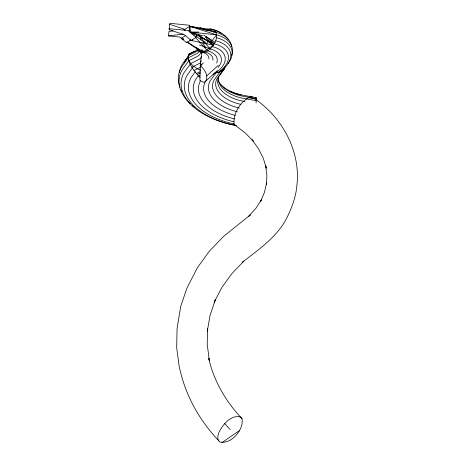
<?xml version="1.0" encoding="UTF-8"?>
<svg xmlns="http://www.w3.org/2000/svg" width="466" height="466" viewBox="0 0 466 466"><rect width="100%" height="100%" fill="white"/><g stroke="black" fill="none" stroke-linecap="round" stroke-linejoin="round"><path stroke-width="0.7" d="M256.108 102.858L256.184 97.627L240.275 94.732A38.928 21.879 5.6 0 1 234.544 93.118M266.488 184.128L266.901 175.501L265.597 165.424L266.36 168.121L263.249 158.137L258.42 148.578L251.978 139.66L253.37 141.25L245.262 132.973L235.161 125.214L234.072 123.904C233.163 113.034 240.747 100.784 250.825 96.643L252.496 96.992M266.523 184.396L266.68 182.631L264.42 192.47L260.692 201.242M190.775 39.965L186.621 42.697L179.725 37.03L168.529 35.929L168.966 31.414L173.125 30.884M169.158 29.684L169.775 23.3L189.749 25.269L189.132 31.659L196.07 37.356L191.328 40.472L184.385 34.775L169.158 29.684L169.257 28.676L189.231 30.645L189.132 31.659M184.792 30.575L184.903 29.399L189.65 26.282L207.405 29.067L219.649 33.599A40.018 21.803 -11.3 0 1 231.59 46.559M196.07 37.356L196.326 34.67M201.405 57.866L201.533 56.642M201.72 51.971L200.275 65.648L199.891 80.513L203.298 82.138L204.749 82.01L217.564 70.523M200.572 63.679L200.275 65.648C204.632 69.096 208.721 75.777 205.879 81.253M200.776 62.368L201.073 60.405M196.303 48.604C207.679 63.83 228.858 27.412 207.405 29.067M244.93 101.524L241.103 100.813A32.748 18.407 5.6 0 1 219.067 76.238L224.653 68.595L225.125 66.708M200.071 77.391C194.217 71.461 187.116 63.079 188.666 54.277L189.784 53.712M206.758 43.728L207.801 41.159L200.252 37.111L200.846 39.959M260.727 201.254L261.63 199.39L255.927 208.255L248.681 216.276L250.44 214.826L223.517 236.448L209.217 251.337L197.409 267.694L187.047 287.784L180.715 306.36L177.068 328.478L176.69 347.956L179.323 367.412L180.086 370.115C186.08 396.554 199.827 420.722 218.391 440.364L219.771 441.954C231.107 444.756 244.178 429.6 242.017 418.666C225.952 401.727 213.783 381.007 208.657 358.121L209.42 360.824L207.219 344.578L207.539 328.32L207.277 331.25L210.102 315.243L215.385 299.743L214.156 302.277L221.868 287.452L231.841 273.635L243.916 261.071L242.18 262.498C258.595 249.351 276.95 237.287 286.794 217.96C291.733 207.97 295.788 197.403 296.813 186.237C301.042 152.545 283.241 118.813 255.927 99.625M233.658 121.684L233.652 121.719A56.403 31.705 5.6 0 1 195.685 79.383L198.196 75.952M188.415 55.914L182.119 64.529A71.793 40.356 5.6 0 0 179.259 72.708M184.018 62.397L186.517 58.978M187.349 57.836L188.602 56.13M190.279 64.098L184.058 72.603A68.997 38.783 5.6 0 0 230.489 124.393L236.128 125.436M195.545 51.423L193.629 51.808L190.687 53.281L188.835 55.337L188.206 57.854L188.899 60.615L190.693 63.527L193.64 66.306L187.105 75.247A65.613 36.878 5.6 0 0 231.258 124.498L236.274 125.447M195.347 71.712L191.072 77.56A61.314 34.461 5.6 0 0 232.33 123.583L234.072 123.904M224.653 68.595L222.806 70.651L219.859 72.125L216.02 72.9L210.183 80.886A41.387 23.265 5.6 0 0 237.345 111.788M219.859 72.125L214.139 79.954A37.426 21.04 5.6 0 0 239.326 108.048M221.42 71.362L223.569 68.426M222.806 70.651L217.168 78.364A34.484 19.38 5.6 0 0 240.369 104.25L240.922 104.349M204.254 50.928L203.374 52.076L186.837 41.777M211.267 41.742L216.533 34.851L190.81 32.107L189.65 26.282L193.798 27.203M203.351 62.823L200.275 65.648L202.162 64.803M206.718 75.941L218.321 65.292M221.863 442.7L239.384 430.66M181.233 37.88L181.321 38.34L185.474 35.614M188.666 54.277L197.351 49.961M188.124 55.693L196.605 51.481A9.029 4.916 -11.3 0 0 197.735 50.753M190.157 63.795L198.708 59.555A9.961 5.423 -11.3 0 0 200.98 57.86M191.899 67.168L200.613 62.846M194.002 70.512L200.52 67.285M196.32 73.599L200.077 71.735M197.188 74.548L200.444 72.929M198.702 76.208L199.943 75.597M183.517 29.574L184.903 29.399L169.676 24.308M168.529 35.929L183.086 34.088M198.79 32.049L190.81 32.107L194.753 35.09M213.306 31.938L215.478 31.921M203.351 42.121L205.512 42.103M214.744 72.912L216.02 72.9M255.677 97.575L256.184 97.627M256.416 98.705L241.452 95.944A33.296 18.716 5.6 0 1 218.321 80.298M248.034 97.679L256.405 99.223M256.364 100.732L241.47 97.982A32.34 18.18 5.6 0 1 218.606 76.447M183.097 39.534L181.321 38.34L183.587 38.824M189.732 40.134L213.486 45.202L203.374 52.076L196.192 47.474M190.862 27.045L189.65 26.282L215.81 32.375L199.99 27.902L207.76 30.5M212.461 29.212L216.061 30.354A36.261 19.758 -11.3 0 1 221.239 33.173M210.073 28.741L212.781 29.603M214.418 30.453L218.175 31.647A38.626 21.046 -11.3 0 1 228.212 39.558M190.874 26.946L189.65 26.282L190.955 26.696M189.65 26.282L220.395 36.08A40.332 21.972 -11.3 0 1 231.451 55.611M216.539 37.717L220.354 38.928A39.558 21.553 -11.3 0 1 227.903 63.551M202.727 35.899L190.81 32.107L214.459 43.798L217.977 44.917A35.008 19.071 -11.3 0 1 217.779 72.812M215.834 40.763L219.527 41.94A37.74 20.562 -11.3 0 1 218.729 72.405M212.513 46.606L215.805 47.648A31.548 17.19 -11.3 0 1 213.09 74.356M183.161 39.488L181.321 38.34L182.643 38.76M199.407 45.021L213.16 49.955A27.587 15.029 -11.3 0 1 218.047 67.582M204.708 51.912L207.189 52.699A19.287 10.508 -11.3 0 1 212.945 60.166M197.689 50.526L198.935 50.922M187.239 42.313L202.04 52.239L204.277 52.949A15.506 8.446 -11.3 0 1 208.902 58.955M199.646 51.767L201.673 52.413A12.326 6.716 -11.3 0 1 202.617 52.856M200.677 70.226L197.485 68.787L193.64 66.306M181.321 38.34L183.179 39.36M203.613 35.043L215.146 42.284M207.801 41.159L213.486 45.202L205.413 37.134M195.877 35.94L206.024 43.606M212.42 44.346L213.486 45.202L197.992 34.391L210.131 48.994M206.199 36.657L214.459 43.798M200.054 50.357L202.04 52.239M195.271 37.117L207.469 50.806L210.224 51.679A23.405 12.751 -11.3 0 1 216.638 63.015M242.017 418.666L240.637 417.076C231.171 414.361 223.074 424.287 219.171 431.825A25.91 11.044 -40.3 0 0 218.385 440.364M201.854 49.652L203.374 52.076L203.077 50.648M202.698 42.901L205.39 47.235M192.208 39.394L192.458 40.717M230.204 429.512A168.214 139.124 5.8 0 1 224.787 423.6M234.392 118.859A51.208 28.781 5.6 0 1 200.63 80.589M235.208 115.358A46.087 25.904 5.6 0 1 205.582 81.101M241.044 94.837A35.544 19.98 5.6 0 1 220.278 84.2M233.856 92.885A38.928 21.879 5.6 0 1 229.866 91.319M194.706 107.559A71.246 40.047 5.6 0 1 191.98 105.328M190.408 103.906A71.246 40.047 5.6 0 1 182.142 69.813L188.841 60.644L197.345 56.427A8.569 4.672 -11.3 0 0 200.601 51.679M182.002 91.819A72.195 40.583 5.6 0 1 181 89.903M179.911 87.323A72.195 40.583 5.6 0 1 181.478 67.057L188.206 57.854L196.629 53.672A8.254 4.497 -11.3 0 0 199.168 51.487M201.539 52.373A9.961 5.423 -11.3 0 1 202.151 53.165"/></g></svg>
